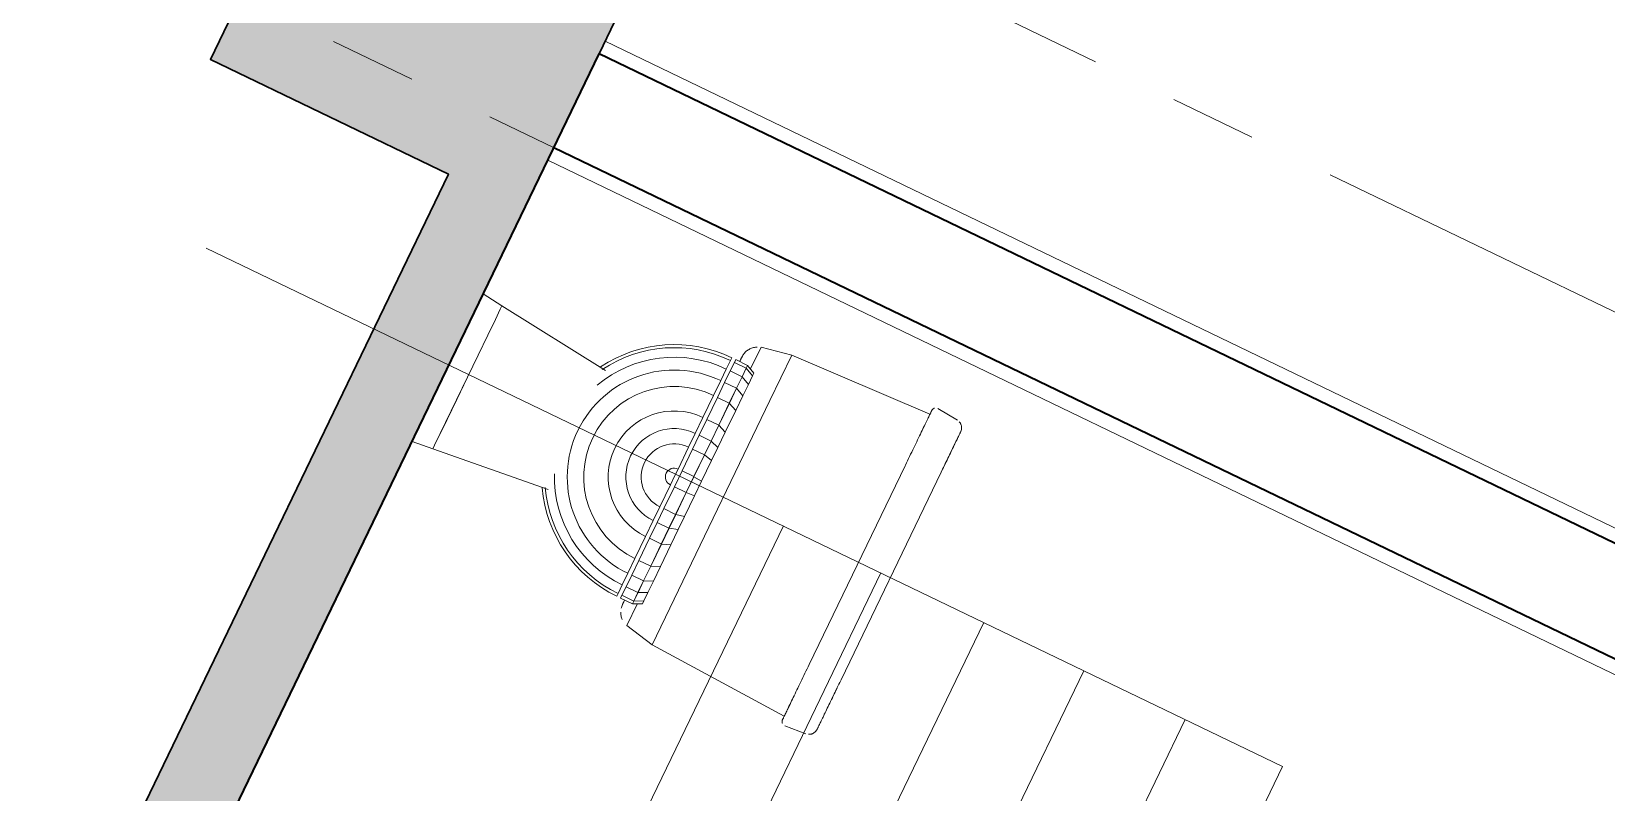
# Model space of a CAD drawing. Header units: millimetres. Extents: x 1373 to 40779, y 1939 to 6439.
# Drawn here: x 4856.6 to 4913.2, y 4517.2 to 4544.6 of the extents above; entities that cross this region are included whole.
import ezdxf

# ---------------------------------------------------------------- set-up
doc = ezdxf.new("R2010")
doc.units = ezdxf.units.MM
doc.linetypes.add('IMPORT-CENTER2', pattern=[112.5, 75, -12.5, 12.5, -12.5])
for name, color, linetype, lineweight in [('A-AREA-IDEN', 2, 'Continuous', 18), ('A-DETL', 6, 'Continuous', 30), ('A-DETL-GENF', 92, 'Continuous', 18), ('A-FLOR-FNSH', 192, 'Continuous', 35), ('A-WALL', 20, 'Continuous', 9), ('A-WALL-FNSH', 113, 'Continuous', 18), ('HESAPLAMALAR', 2, 'Continuous', 30), ('P-SANR-FIXT', 6, 'Continuous', 18), ('S-GRID', 252, 'IMPORT-CENTER2', 5), ('YAZI', 2, 'Continuous', 18)]:
    doc.layers.add(name, color=color, linetype=linetype, lineweight=lineweight)

# ---------------------------------------------------------------- blocks, each defined once
blk = doc.blocks.new('A$Cb0e8746a')
at = {"layer": 'YAZI', "linetype": 'Continuous', "lineweight": 0}
for p, q in [((0.02, 171.86), (150.05, 171.86)), ((0.02, 171.86), (0.09, 0)), ((150.05, 156.33), (0.02, 156.33)), ((150.05, 140.15), (0.02, 140.15)), ((150.05, 124.15), (0.02, 124.15)), ((150.05, 107.74), (0.02, 107.74)), ((150.05, 92.15), (0, 92.15))]:
    blk.add_line(p, q, dxfattribs=at)
blk = doc.blocks.new('A$C30a75ea0')
at = {"layer": 'A-DETL-GENF'}
h = blk.add_hatch(dxfattribs=at)
h.set_pattern_fill('ANSI33', color=153, style=0)
h.set_pattern_definition([(45, (-23043.559, -2740.5665), (-4.490128, 4.490128), []), (45, (-23039.069, -2740.5665), (-4.490128, 4.490128), [3.175, -1.5875])])
h.paths.add_polyline_path([(2791.04, 1085.19), (2816.04, 1085.19), (2816.04, 1123.19), (2967.04, 1123.19), (2967.04, 1135.19), (2190.75, 1135.19), (2190.75, 1085.19), (2215.75, 1085.19), (2215.75, 1123.19), (2791.04, 1123.19)])
h.paths.add_polyline_path([(2816.04, 1423.19), (2967.04, 1423.19), (2967.04, 1435.19), (2190.75, 1435.19), (2190.75, 1385.19), (2215.75, 1385.19), (2215.75, 1423.19), (2791.04, 1423.19), (2791.04, 1385.19), (2816.04, 1385.19)])
h.paths.add_polyline_path([(2816.04, 1723.19), (2967.04, 1723.19), (2967.04, 1735.19), (2190.75, 1735.19), (2190.75, 1685.19), (2215.75, 1685.19), (2215.75, 1723.19), (2791.04, 1723.19), (2791.04, 1685.19), (2816.04, 1685.19)])
h.paths.add_polyline_path([(2816.04, 2023.19), (2967.04, 2023.19), (2967.04, 2035.19), (2190.75, 2035.19), (2063.29, 2035.19), (2063.29, 2023.19), (2190.75, 2023.19), (2190.75, 1985.19), (2215.75, 1985.19), (2215.75, 2023.19), (2791.04, 2023.19), (2791.04, 1985.19), (2816.04, 1985.19)])
at = {"layer": 'A-DETL'}
blk.add_line((2190.75, 2035.19), (2063.29, 2035.19), dxfattribs=at)
blk.add_lwpolyline([(2190.75, 2035.19), (2967.04, 2035.19), (2967.04, 2023.19), (2816.04, 2023.19), (2816.04, 1985.19), (2791.04, 1985.19), (2791.04, 2023.19), (2215.75, 2023.19), (2215.75, 1985.19), (2190.75, 1985.19), (2190.75, 2023.19)], dxfattribs=at)
at = {"layer": 'A-FLOR-FNSH', "color": 250}
blk.add_line((2967.04, 2035.19), (2190.75, 2035.19), dxfattribs=at)
at = {"layer": 'A-WALL', "lineweight": 35}
for p, q in [((2190.75, 2323.19), (2190.75, 2035.19)), ((2205.75, 2285.19), (2205.75, 2035.19))]:
    blk.add_line(p, q, dxfattribs=at)
at = {"layer": 'A-WALL-FNSH', "color": 7, "lineweight": 9}
for p, q in [((2188.75, 2323.19), (2188.75, 2035.19)), ((2207.75, 2035.19), (2207.75, 2285.19)), ((2190.75, 2035.19), (2188.75, 2035.19))]:
    blk.add_line(p, q, dxfattribs=at)
at = {"layer": 'P-SANR-FIXT', "color": 8}
for p, q in [((2217.13, 2105.68), (2217.12, 2105.68)), ((2217.12, 2105.68), (2217.12, 2105.68)), ((2217.15, 2105.68), (2217.13, 2105.68)), ((2217.18, 2105.68), (2217.15, 2105.68)), ((2217.23, 2105.68), (2217.18, 2105.68)), ((2217.29, 2105.68), (2217.23, 2105.68)), ((2217.36, 2105.68), (2217.29, 2105.68)), ((2217.45, 2105.68), (2217.36, 2105.68)), ((2217.55, 2105.68), (2217.45, 2105.68)), ((2217.65, 2105.68), (2217.55, 2105.68)), ((2217.78, 2105.68), (2217.65, 2105.68)), ((2217.91, 2105.68), (2217.78, 2105.68)), ((2218.05, 2105.68), (2217.91, 2105.68)), ((2225.03, 2105.68), (2218.05, 2105.68)), ((2218.21, 2105.68), (2218.05, 2105.68)), ((2225.03, 2105.68), (2218.05, 2105.68)), ((2218.37, 2105.68), (2218.21, 2105.68)), ((2218.55, 2105.68), (2218.37, 2105.68)), ((2218.73, 2105.68), (2218.55, 2105.68)), ((2218.93, 2105.68), (2218.73, 2105.68)), ((2219.14, 2105.68), (2218.93, 2105.68)), ((2219.35, 2105.68), (2219.14, 2105.68)), ((2219.58, 2105.68), (2219.35, 2105.68)), ((2219.81, 2105.68), (2219.58, 2105.68)), ((2220.06, 2105.68), (2219.81, 2105.68)), ((2220.31, 2105.68), (2220.06, 2105.68)), ((2220.56, 2105.68), (2220.31, 2105.68)), ((2220.83, 2105.68), (2220.56, 2105.68)), ((2221.1, 2105.68), (2220.83, 2105.68)), ((2221.38, 2105.68), (2221.1, 2105.68)), ((2221.66, 2105.68), (2221.38, 2105.68)), ((2221.95, 2105.68), (2221.66, 2105.68)), ((2222.24, 2105.68), (2221.95, 2105.68)), ((2222.54, 2105.68), (2222.24, 2105.68)), ((2222.85, 2105.68), (2222.54, 2105.68)), ((2223.15, 2105.68), (2222.85, 2105.68)), ((2223.46, 2105.68), (2223.15, 2105.68)), ((2223.77, 2105.68), (2223.46, 2105.68)), ((2224.09, 2105.68), (2223.77, 2105.68)), ((2224.4, 2105.68), (2224.09, 2105.68)), ((2224.72, 2105.68), (2224.4, 2105.68)), ((2225.03, 2105.68), (2224.72, 2105.68)), ((2256.78, 2105.68), (2225.03, 2105.68)), ((2256.87, 2105.68), (2256.78, 2105.68)), ((2257.19, 2105.68), (2256.87, 2105.68)), ((2257.5, 2105.68), (2257.19, 2105.68)), ((2257.82, 2105.68), (2257.5, 2105.68)), ((2258.13, 2105.68), (2257.82, 2105.68)), ((2259.85, 2105.68), (2258.05, 2105.68)), ((2259.85, 2105.68), (2258.05, 2105.68)), ((2258.44, 2105.68), (2258.13, 2105.68)), ((2258.75, 2105.68), (2258.44, 2105.68)), ((2259.05, 2105.68), (2258.75, 2105.68)), ((2259.35, 2105.68), (2259.05, 2105.68)), ((2259.65, 2105.68), (2259.35, 2105.68)), ((2259.94, 2105.68), (2259.65, 2105.68)), ((2260.23, 2105.68), (2259.94, 2105.68)), ((2260.51, 2105.68), (2260.23, 2105.68)), ((2260.79, 2105.68), (2260.51, 2105.68)), ((2261.06, 2105.68), (2260.79, 2105.68)), ((2261.32, 2105.68), (2261.06, 2105.68)), ((2261.58, 2105.68), (2261.32, 2105.68)), ((2261.83, 2105.68), (2261.58, 2105.68)), ((2262.07, 2105.68), (2261.83, 2105.68)), ((2262.3, 2105.68), (2262.07, 2105.68)), ((2262.52, 2105.68), (2262.3, 2105.68)), ((2263.77, 2105.68), (2262.49, 2105.68)), ((2263.77, 2105.68), (2262.49, 2105.68)), ((2262.74, 2105.68), (2262.52, 2105.68)), ((2262.94, 2105.68), (2262.74, 2105.68)), ((2263.13, 2105.68), (2262.94, 2105.68)), ((2263.32, 2105.68), (2263.13, 2105.68)), ((2263.49, 2105.68), (2263.32, 2105.68)), ((2263.65, 2105.68), (2263.49, 2105.68)), ((2263.81, 2105.68), (2263.65, 2105.68)), ((2263.95, 2105.68), (2263.81, 2105.68)), ((2264.08, 2105.68), (2263.95, 2105.68)), ((2264.19, 2105.68), (2264.08, 2105.68)), ((2264.3, 2105.68), (2264.19, 2105.68)), ((2264.39, 2105.68), (2264.3, 2105.68)), ((2264.47, 2105.68), (2264.39, 2105.68)), ((2264.54, 2105.68), (2264.47, 2105.68)), ((2264.6, 2105.68), (2264.54, 2105.68)), ((2264.64, 2105.68), (2264.6, 2105.68)), ((2264.67, 2105.68), (2264.64, 2105.68)), ((2264.69, 2105.68), (2264.67, 2105.68)), ((2264.7, 2105.68), (2264.69, 2105.68)), ((2215.85, 2104.52), (2215.57, 2101.29)), ((2266.25, 2101.29), (2265.97, 2104.52)), ((2216.2, 2100.6), (2216.21, 2100.6)), ((2216.21, 2100.6), (2216.23, 2100.6)), ((2216.23, 2100.6), (2216.26, 2100.6)), ((2216.26, 2100.6), (2216.31, 2100.6)), ((2216.31, 2100.6), (2216.38, 2100.6)), ((2216.38, 2100.6), (2216.45, 2100.6)), ((2216.45, 2100.6), (2216.55, 2100.6)), ((2216.55, 2100.6), (2216.65, 2100.6)), ((2216.65, 2100.6), (2216.77, 2100.6)), ((2216.77, 2100.6), (2216.9, 2100.6)), ((2216.78, 2100.6), (2217.76, 2079.01)), ((2216.9, 2100.6), (2217.04, 2100.6)), ((2217.04, 2100.6), (2217.2, 2100.6)), ((2217.2, 2100.6), (2217.37, 2100.6)), ((2217.37, 2100.6), (2217.55, 2100.6)), ((2217.55, 2100.6), (2217.74, 2100.6)), ((2217.74, 2100.6), (2217.95, 2100.6)), ((2217.95, 2100.6), (2218.17, 2100.6)), ((2218.17, 2100.6), (2218.39, 2100.6)), ((2218.39, 2100.6), (2218.63, 2100.6)), ((2218.63, 2100.6), (2218.88, 2100.6)), ((2219.8, 2100.6), (2218.81, 2100.6)), ((2218.88, 2100.6), (2219.14, 2100.6)), ((2219.14, 2100.6), (2219.41, 2100.6)), ((2219.41, 2100.6), (2219.68, 2100.6)), ((2219.68, 2100.6), (2219.97, 2100.6)), ((2219.97, 2100.6), (2220.26, 2100.6)), ((2220.26, 2100.6), (2220.56, 2100.6)), ((2220.56, 2100.6), (2220.87, 2100.6)), ((2220.87, 2100.6), (2221.19, 2100.6)), ((2221.19, 2100.6), (2221.51, 2100.6)), ((2221.51, 2100.6), (2221.83, 2100.6)), ((2221.83, 2100.6), (2222.16, 2100.6)), ((2222.16, 2100.6), (2222.5, 2100.6)), ((2222.5, 2100.6), (2222.84, 2100.6)), ((2222.84, 2100.6), (2223.19, 2100.6)), ((2223.19, 2100.6), (2223.53, 2100.6)), ((2223.53, 2100.6), (2223.88, 2100.6)), ((2223.88, 2100.6), (2224.23, 2100.6)), ((2224.23, 2100.6), (2224.58, 2100.6)), ((2224.58, 2100.6), (2224.94, 2100.6)), ((2224.94, 2100.6), (2225.03, 2100.6)), ((2225.03, 2100.6), (2256.78, 2100.6)), ((2256.78, 2100.6), (2257.14, 2100.6)), ((2257.14, 2100.6), (2257.49, 2100.6)), ((2257.49, 2100.6), (2257.84, 2100.6)), ((2257.84, 2100.6), (2258.19, 2100.6)), ((2258.19, 2100.6), (2258.54, 2100.6)), ((2258.54, 2100.6), (2258.88, 2100.6)), ((2258.88, 2100.6), (2259.22, 2100.6)), ((2259.22, 2100.6), (2259.56, 2100.6)), ((2259.56, 2100.6), (2259.89, 2100.6)), ((2259.89, 2100.6), (2260.22, 2100.6)), ((2260.22, 2100.6), (2260.55, 2100.6)), ((2260.55, 2100.6), (2260.86, 2100.6)), ((2260.86, 2100.6), (2261.17, 2100.6)), ((2261.17, 2100.6), (2261.47, 2100.6)), ((2261.47, 2100.6), (2261.77, 2100.6)), ((2261.77, 2100.6), (2262.06, 2100.6)), ((2262.06, 2100.6), (2262.34, 2100.6)), ((2262.34, 2100.6), (2262.61, 2100.6)), ((2262.61, 2100.6), (2262.87, 2100.6)), ((2262.87, 2100.6), (2263.12, 2100.6)), ((2264.01, 2100.6), (2263.01, 2100.6)), ((2263.12, 2100.6), (2263.36, 2100.6)), ((2263.36, 2100.6), (2263.59, 2100.6)), ((2263.59, 2100.6), (2263.81, 2100.6)), ((2263.81, 2100.6), (2264.02, 2100.6)), ((2264.02, 2100.6), (2264.22, 2100.6)), ((2264.06, 2079.01), (2265.04, 2100.6)), ((2264.22, 2100.6), (2264.4, 2100.6)), ((2264.4, 2100.6), (2264.57, 2100.6)), ((2264.57, 2100.6), (2264.73, 2100.6)), ((2264.73, 2100.6), (2264.88, 2100.6)), ((2264.88, 2100.6), (2265.02, 2100.6)), ((2265.02, 2100.6), (2265.14, 2100.6)), ((2265.14, 2100.6), (2265.24, 2100.6)), ((2265.24, 2100.6), (2265.34, 2100.6)), ((2265.34, 2100.6), (2265.42, 2100.6)), ((2265.42, 2100.6), (2265.49, 2100.6)), ((2265.49, 2100.6), (2265.54, 2100.6)), ((2265.54, 2100.6), (2265.58, 2100.6)), ((2265.58, 2100.6), (2265.6, 2100.6)), ((2265.6, 2100.6), (2265.61, 2100.6)), ((2265.61, 2100.6), (2265.62, 2100.6)), ((2217.76, 2079.01), (2218.67, 2074.54)), ((2225.03, 2079.01), (2217.76, 2079.01)), ((2225.03, 2079.01), (2256.78, 2079.01)), ((2264.06, 2079.01), (2256.78, 2079.01)), ((2263.14, 2074.54), (2264.06, 2079.01)), ((2222.13, 2074.54), (2218.67, 2074.54)), ((2221.86, 2073.91), (2222.5, 2075.2)), ((2221.86, 2073.93), (2222.3, 2073.93)), ((2221.86, 2072.02), (2221.86, 2073.93)), ((2222.3, 2073.91), (2221.86, 2073.91)), ((2222.3, 2073.91), (2222.93, 2075.2)), ((2223.67, 2073.91), (2222.3, 2073.91)), ((2222.3, 2072.02), (2222.3, 2073.91)), ((2222.31, 2073.93), (2223.67, 2073.93)), ((2222.5, 2075.2), (2222.93, 2075.2)), ((2222.93, 2075.2), (2224.27, 2075.2)), ((2223.67, 2073.91), (2224.27, 2075.2)), ((2223.67, 2073.93), (2225.52, 2073.93)), ((2225.52, 2073.91), (2223.67, 2073.91)), ((2223.67, 2072.02), (2223.67, 2073.91)), ((2224.27, 2075.2), (2226.1, 2075.2)), ((2225.52, 2073.91), (2226.1, 2075.2)), ((2225.52, 2073.93), (2227.89, 2073.93)), ((2225.52, 2072.02), (2225.52, 2073.93)), ((2227.89, 2073.91), (2225.52, 2073.91)), ((2226.1, 2075.2), (2228.44, 2075.2)), ((2227.89, 2073.91), (2228.44, 2075.2)), ((2227.89, 2073.93), (2231.41, 2073.93)), ((2231.41, 2073.91), (2227.89, 2073.91)), ((2227.89, 2072.02), (2227.89, 2073.91)), ((2228.44, 2075.2), (2231.9, 2075.2)), ((2231.41, 2073.93), (2231.9, 2075.2)), ((2231.41, 2073.93), (2233.95, 2073.93)), ((2233.95, 2073.91), (2231.41, 2073.91)), ((2231.41, 2072.02), (2231.41, 2073.91)), ((2231.9, 2075.2), (2234.34, 2075.2)), ((2233.95, 2073.93), (2234.34, 2075.2)), ((2233.95, 2073.93), (2236.15, 2073.93)), ((2233.95, 2072.02), (2233.95, 2073.93)), ((2236.15, 2073.91), (2233.95, 2073.91)), ((2234.34, 2075.2), (2236.42, 2075.2)), ((2236.15, 2073.93), (2236.42, 2075.2)), ((2236.15, 2073.93), (2239.64, 2073.93)), ((2236.15, 2072.02), (2236.15, 2073.93)), ((2239.64, 2073.91), (2236.15, 2073.91)), ((2236.42, 2075.2), (2239.75, 2075.2)), ((2239.64, 2073.93), (2239.75, 2075.2)), ((2239.64, 2073.93), (2242.18, 2073.93)), ((2242.18, 2073.91), (2239.64, 2073.91)), ((2239.64, 2072.02), (2239.64, 2073.91)), ((2239.75, 2075.2), (2242.07, 2075.2)), ((2242.18, 2073.93), (2242.07, 2075.2)), ((2242.07, 2075.2), (2245.4, 2075.2)), ((2242.18, 2073.93), (2245.66, 2073.93)), ((2242.18, 2072.02), (2242.18, 2073.93)), ((2245.67, 2073.91), (2242.18, 2073.91)), ((2245.66, 2073.93), (2245.4, 2075.2)), ((2245.4, 2075.2), (2247.48, 2075.2)), ((2245.67, 2073.93), (2247.86, 2073.93)), ((2247.87, 2073.91), (2245.67, 2073.91)), ((2245.67, 2072.02), (2245.67, 2073.91)), ((2247.86, 2073.93), (2247.48, 2075.2)), ((2247.48, 2075.2), (2249.92, 2075.2)), ((2247.87, 2073.93), (2250.41, 2073.93)), ((2250.41, 2073.91), (2247.87, 2073.91)), ((2247.87, 2072.02), (2247.87, 2073.91)), ((2250.4, 2073.93), (2249.92, 2075.2)), ((2249.92, 2075.2), (2253.38, 2075.2)), ((2250.41, 2073.93), (2253.93, 2073.93)), ((2250.41, 2072.02), (2250.41, 2073.93)), ((2253.93, 2073.91), (2250.41, 2073.91)), ((2253.93, 2073.91), (2253.38, 2075.2)), ((2253.38, 2075.2), (2255.71, 2075.2)), ((2253.93, 2073.93), (2256.3, 2073.93)), ((2253.93, 2072.02), (2253.93, 2073.93)), ((2256.3, 2073.91), (2253.93, 2073.91)), ((2256.3, 2073.91), (2255.71, 2075.2)), ((2255.71, 2075.2), (2257.54, 2075.2)), ((2256.3, 2073.93), (2258.14, 2073.93)), ((2256.3, 2072.02), (2256.3, 2073.93)), ((2258.15, 2073.91), (2256.3, 2073.91)), ((2258.15, 2073.91), (2257.54, 2075.2)), ((2257.54, 2075.2), (2258.89, 2075.2)), ((2258.15, 2073.93), (2259.52, 2073.93)), ((2259.52, 2073.91), (2258.15, 2073.91)), ((2258.15, 2072.02), (2258.15, 2073.91)), ((2259.52, 2073.91), (2258.89, 2075.2)), ((2258.89, 2075.2), (2259.32, 2075.2)), ((2259.96, 2073.91), (2259.32, 2075.2)), ((2259.52, 2073.93), (2259.96, 2073.93)), ((2259.52, 2072.02), (2259.52, 2073.93)), ((2259.96, 2073.91), (2259.52, 2073.91)), ((2263.14, 2074.54), (2259.69, 2074.54)), ((2259.96, 2072.02), (2259.96, 2073.93)), ((2221.13, 2072.66), (2221.13, 2072.66)), ((2221.13, 2072.66), (2221.14, 2072.66)), ((2221.14, 2072.66), (2221.16, 2072.66)), ((2221.16, 2072.66), (2221.18, 2072.66)), ((2221.18, 2072.66), (2221.21, 2072.66)), ((2221.21, 2072.66), (2221.24, 2072.66)), ((2221.24, 2072.66), (2221.28, 2072.66)), ((2221.28, 2072.66), (2221.33, 2072.66)), ((2221.33, 2072.66), (2221.38, 2072.66)), ((2221.38, 2072.66), (2221.44, 2072.66)), ((2221.44, 2072.66), (2221.5, 2072.66)), ((2221.5, 2072.66), (2221.57, 2072.66)), ((2221.57, 2072.66), (2221.64, 2072.66)), ((2221.64, 2072.66), (2221.72, 2072.66)), ((2221.72, 2072.66), (2221.81, 2072.66)), ((2222.3, 2072.02), (2221.86, 2072.02)), ((2221.86, 2071.39), (2222.3, 2071.39)), ((2223.67, 2072.02), (2222.3, 2072.02)), ((2222.3, 2071.39), (2223.67, 2071.39)), ((2225.52, 2072.02), (2223.67, 2072.02)), ((2223.67, 2071.39), (2225.52, 2071.39)), ((2227.89, 2072.02), (2225.52, 2072.02)), ((2225.52, 2071.39), (2227.89, 2071.39)), ((2231.41, 2072.02), (2227.89, 2072.02)), ((2227.89, 2071.39), (2231.41, 2071.39)), ((2233.95, 2072.02), (2231.41, 2072.02)), ((2231.41, 2071.39), (2233.95, 2071.39)), ((2236.15, 2072.02), (2233.95, 2072.02)), ((2233.95, 2071.39), (2236.15, 2071.39)), ((2239.64, 2072.02), (2236.15, 2072.02)), ((2236.15, 2071.39), (2239.64, 2071.39)), ((2242.18, 2072.02), (2239.64, 2072.02)), ((2239.64, 2071.39), (2240.91, 2071.39)), ((2240.91, 2071.39), (2242.18, 2071.39)), ((2245.67, 2072.02), (2242.18, 2072.02)), ((2242.18, 2071.39), (2245.67, 2071.39)), ((2247.87, 2072.02), (2245.67, 2072.02)), ((2245.67, 2071.39), (2247.87, 2071.39)), ((2250.41, 2072.02), (2247.87, 2072.02)), ((2247.87, 2071.39), (2250.41, 2071.39)), ((2253.93, 2072.02), (2250.41, 2072.02)), ((2250.41, 2071.39), (2253.93, 2071.39)), ((2256.3, 2072.02), (2253.93, 2072.02)), ((2253.93, 2071.39), (2256.3, 2071.39)), ((2258.15, 2072.02), (2256.3, 2072.02)), ((2256.3, 2071.39), (2258.15, 2071.39)), ((2259.52, 2072.02), (2258.15, 2072.02)), ((2258.15, 2071.39), (2259.52, 2071.39)), ((2259.96, 2072.02), (2259.52, 2072.02)), ((2259.52, 2071.39), (2259.96, 2071.39)), ((2259.98, 2072.66), (2260.07, 2072.66)), ((2260.07, 2072.66), (2260.15, 2072.66)), ((2260.15, 2072.66), (2260.23, 2072.66)), ((2260.23, 2072.66), (2260.3, 2072.66)), ((2260.3, 2072.66), (2260.36, 2072.66)), ((2260.36, 2072.66), (2260.42, 2072.66)), ((2260.42, 2072.66), (2260.48, 2072.66)), ((2260.48, 2072.66), (2260.53, 2072.66)), ((2260.53, 2072.66), (2260.57, 2072.66)), ((2260.57, 2072.66), (2260.6, 2072.66)), ((2260.6, 2072.66), (2260.63, 2072.66)), ((2260.63, 2072.66), (2260.66, 2072.66)), ((2260.66, 2072.66), (2260.67, 2072.66)), ((2260.67, 2072.66), (2260.68, 2072.66)), ((2260.68, 2072.66), (2260.69, 2072.66)), ((2231.38, 2055.83), (2229.48, 2038.37)), ((2252.34, 2038.37), (2250.43, 2055.83)), ((2229.48, 2038.37), (2229.13, 2035.19)), ((2229.48, 2038.37), (2230.04, 2038.37)), ((2230.04, 2038.37), (2229.48, 2038.37)), ((2230.04, 2038.37), (2231.66, 2038.37)), ((2231.66, 2038.37), (2230.04, 2038.37)), ((2231.66, 2038.37), (2234.19, 2038.37)), ((2234.19, 2038.37), (2231.66, 2038.37)), ((2234.19, 2038.37), (2237.38, 2038.37)), ((2237.38, 2038.37), (2234.19, 2038.37)), ((2237.38, 2038.37), (2240.91, 2038.37)), ((2240.91, 2038.37), (2237.38, 2038.37)), ((2240.91, 2038.37), (2244.44, 2038.37)), ((2251.78, 2038.37), (2240.91, 2038.37)), ((2244.44, 2038.37), (2247.63, 2038.37)), ((2247.63, 2038.37), (2250.16, 2038.37)), ((2250.16, 2038.37), (2251.78, 2038.37)), ((2251.78, 2038.37), (2252.34, 2038.37)), ((2252.34, 2038.37), (2251.78, 2038.37)), ((2252.68, 2035.19), (2252.34, 2038.37))]:
    blk.add_line(p, q, dxfattribs=at)
for radius, start, end in [(19.05, 180, 239.5183), (18.61, 180, 239.6408), (17.24, 180, 245.7328), (15.39, 180, 0), (13.02, 180, 0), (9.5, 180, 0), (6.96, 180, 0), (4.76, 180, 0), (1.27, 180, 0), (17.24, 294.2672, 0), (18.61, 300.3592, 0), (19.05, 300.4817, 0)]:
    blk.add_arc((2240.91, 2071.39), radius, start, end, dxfattribs=at)
for points, knots in [([(2217.12, 2105.68), (2217.01, 2105.68), (2216.85, 2105.66), (2216.65, 2105.59), (2216.51, 2105.53), (2216.38, 2105.45), (2216.26, 2105.35), (2216.15, 2105.23), (2216.07, 2105.13), (2216.01, 2105.04), (2215.97, 2104.96), (2215.95, 2104.91), (2215.94, 2104.87)], [0, 0, 0, 0, 0.1666667, 0.25, 0.3333333, 0.4166667, 0.5, 0.5833333, 0.6666667, 0.7083333, 0.75, 0.8050375, 0.8050375, 0.8050375, 0.8050375]), ([(2265.88, 2104.87), (2265.86, 2104.91), (2265.84, 2104.96), (2265.8, 2105.04), (2265.75, 2105.13), (2265.67, 2105.23), (2265.56, 2105.35), (2265.43, 2105.45), (2265.3, 2105.53), (2265.17, 2105.59), (2264.97, 2105.66), (2264.81, 2105.68), (2264.7, 2105.68)], [-0.8050375, -0.8050375, -0.8050375, -0.8050375, -0.75, -0.7083333, -0.6666667, -0.5833333, -0.5, -0.4166667, -0.3333333, -0.25, -0.1666667, 0, 0, 0, 0]), ([(2215.73, 2100.8), (2215.74, 2100.8), (2215.76, 2100.78), (2215.79, 2100.75), (2215.83, 2100.72), (2215.89, 2100.68), (2215.95, 2100.65), (2216.01, 2100.63), (2216.09, 2100.6), (2216.16, 2100.6), (2216.2, 2100.6)], [0.5, 0.5, 0.5, 0.5, 0.53125, 0.5625, 0.625, 0.6875, 0.75, 0.8125, 0.875, 1, 1, 1, 1]), ([(2265.62, 2100.6), (2265.66, 2100.6), (2265.73, 2100.6), (2265.81, 2100.63), (2265.87, 2100.65), (2265.93, 2100.68), (2265.99, 2100.72), (2266.03, 2100.75), (2266.06, 2100.78), (2266.08, 2100.8), (2266.08, 2100.8)], [-1, -1, -1, -1, -0.875, -0.8125, -0.75, -0.6875, -0.625, -0.5625, -0.53125, -0.5, -0.5, -0.5, -0.5]), ([(2218.89, 2074), (2218.93, 2073.93), (2219.02, 2073.78), (2219.18, 2073.56), (2219.37, 2073.36), (2219.58, 2073.18), (2219.81, 2073.02), (2220.05, 2072.89), (2220.31, 2072.79), (2220.67, 2072.69), (2220.94, 2072.66), (2221.13, 2072.66)], [0.1752548, 0.1752548, 0.1752548, 0.1752548, 0.25, 0.3333333, 0.4166667, 0.5, 0.5833333, 0.6666667, 0.75, 0.8333333, 1, 1, 1, 1])]:
    blk.add_open_spline(points, degree=3, knots=knots, dxfattribs=at)
for points in [[(2261.76, 2072.9), (2261.84, 2072.94), (2262, 2073.02), (2262.24, 2073.18), (2262.45, 2073.36), (2262.58, 2073.49), (2262.63, 2073.57)], [(2260.69, 2072.66), (2260.88, 2072.66), (2261.07, 2072.68), (2261.25, 2072.72)]]:
    blk.add_open_spline(points, degree=3, dxfattribs=at)
at = {"layer": 'S-GRID', "lineweight": 18}
for p, q in [((2160.75, 0), (2160.75, 3015.89)), ((2205.75, 0), (2205.75, 3015.89))]:
    blk.add_line(p, q, dxfattribs=at)
at = {"layer": 'A-AREA-IDEN'}
blk.add_blockref('A$Cb0e8746a', (2240.41, 1996.43), dxfattribs=at)

msp = doc.modelspace()

# ---------------------------------------------------------------- block references
at = {"layer": 'HESAPLAMALAR', "color": 4, "xscale": 0.2499999999999999, "yscale": 0.2499999999999999, "zscale": 0.2499999999999999, "rotation": 244.2513197565932}
msp.add_blockref('A$C30a75ea0', (4656.664, 5258.154), dxfattribs=at)

doc.saveas('drawing.dxf')
